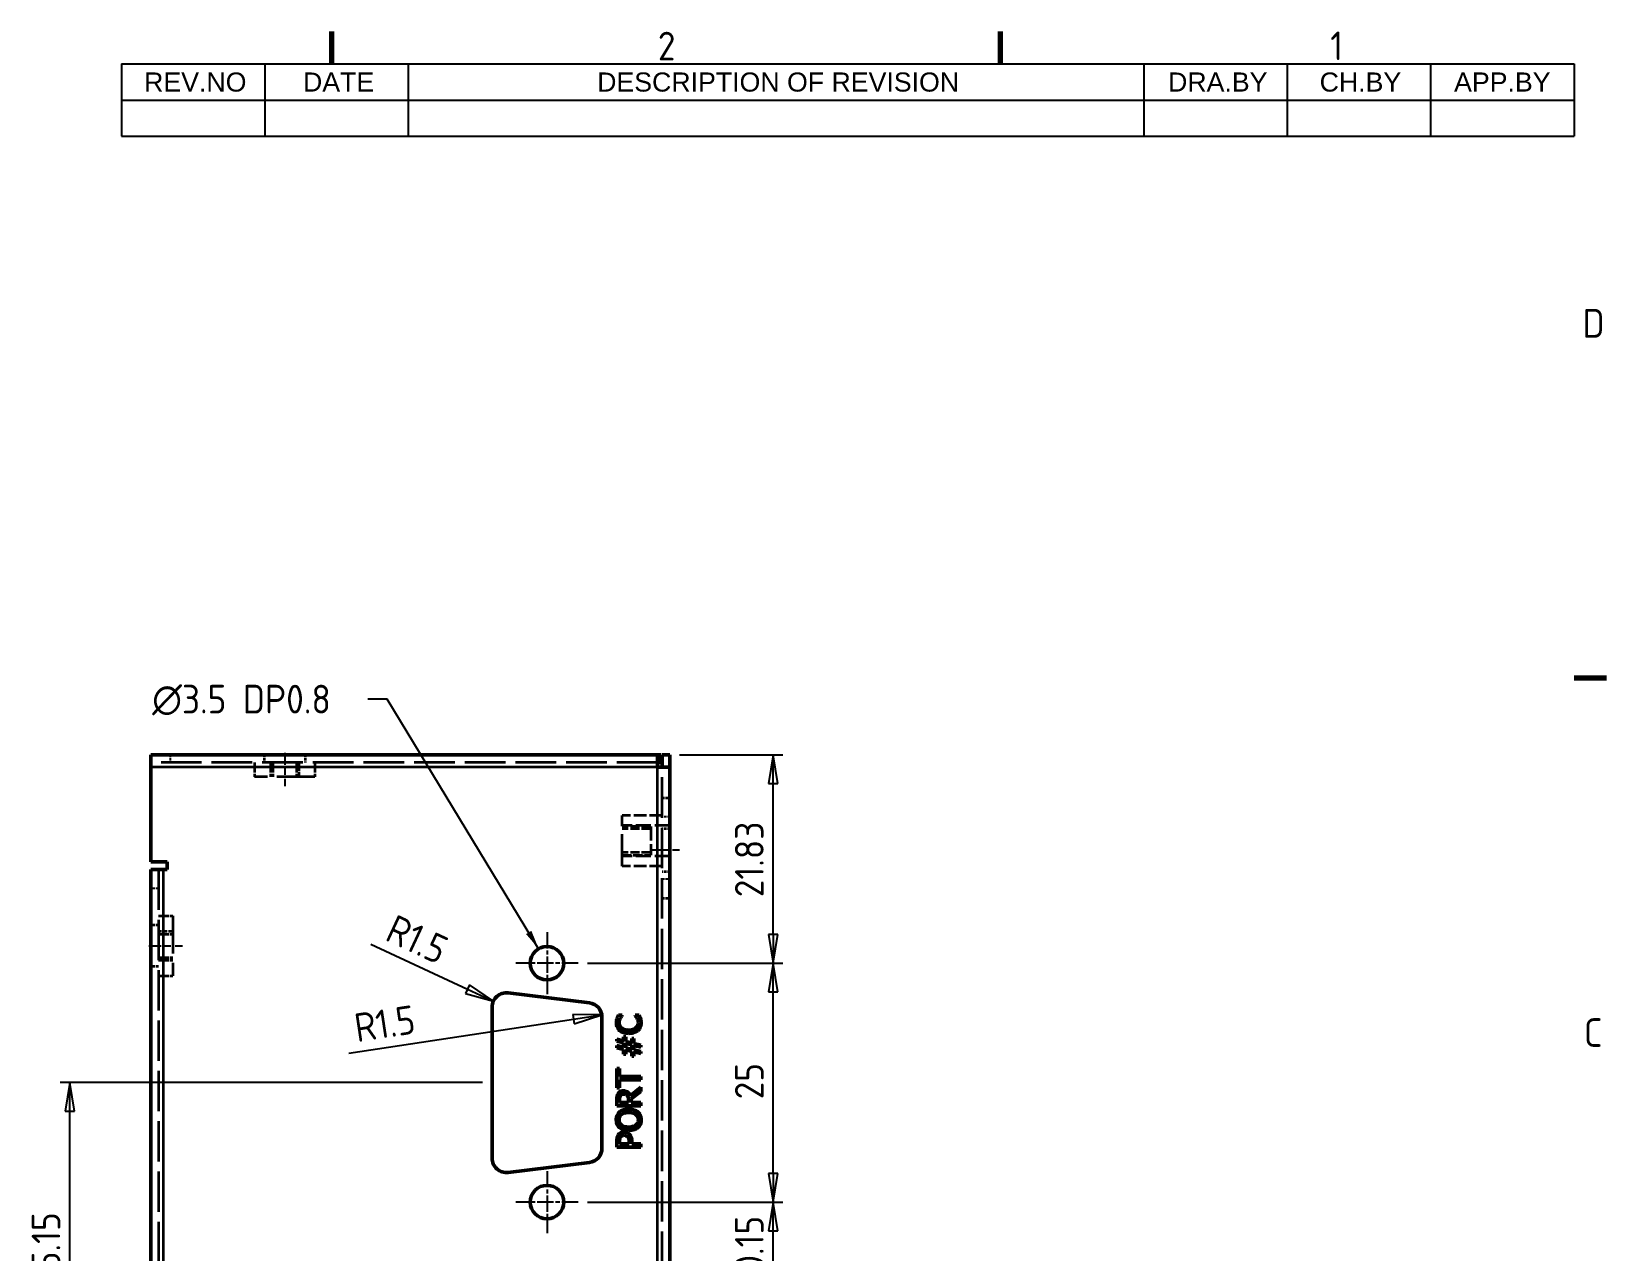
# Model space of a CAD drawing. Header units: millimetres. Extents: x 0 to 420, y 0 to 297.
# Drawn here: x 248.6 to 413.4, y 162.8 to 290.4 of the extents above; entities that cross this region are included whole.
import ezdxf

# ---------------------------------------------------------------- set-up
doc = ezdxf.new("R2010")
doc.units = ezdxf.units.MM
doc.linetypes.add('CHAIN', pattern=[0.3543, 0.2362, -0.0295, 0.0591, -0.0295])
doc.linetypes.add('DASHED', pattern=[0.2067, 0.1654, -0.0413])
doc.layers.get('0').update_dxf_attribs({"lineweight": 25})
for name, color, linetype, lineweight in [('가려진 것(ISO)', 5, 'DASHED', 35), ('가려진 좁은 것(ISO)', 5, 'DASHED', 25), ('가시적인 것(ISO)', 7, 'Continuous', 50), ('가시적인 좁은 것(ISO)', 1, 'Continuous', 35), ('경계(ISO)', 7, 'Continuous', 70), ('기호(ISO)', 7, 'Continuous', 25), ('중심 표식(ISO)', 1, 'Continuous', 25), ('중심선(ISO)', 1, 'Continuous', 25), ('치수(ISO)', 7, 'Continuous', 25)]:
    doc.layers.add(name, color=color, linetype=linetype, lineweight=lineweight)
doc.styles.add('ISO ProportionalPSTEK', font='isocp.shx')
doc.styles.add('주 문자 (JIS)', font='arial.ttf')
doc.dimstyles.new('PSTEK', dxfattribs={"dimtxt": 3, "dimasz": 3, "dimexe": 1, "dimexo": 1, "dimgap": 1, "dimtad": 1, "dimrnd": 1e-08, "dimdsep": 46, "dimtxsty": 'ISO ProportionalPSTEK', "dimblk": 'Filled-1', "dimcen": 0.09, "dimdle": 10, "dimclrd": 3, "dimclre": 3, "dimclrt": 1, "dimadec": 1, "dimazin": 2, "dimtfac": 1, "dimtmove": 0, "dimatfit": 3, "dimfxl": 0, "dimtolj": 1, "dimlwd": -1, "dimlwe": -1, "dimarcsym": 0})
doc.dimstyles.new('PSTEK$7', dxfattribs={"dimtxt": 3, "dimasz": 2, "dimexe": 1, "dimexo": 1, "dimgap": 1, "dimtad": 1, "dimrnd": 1e-08, "dimdsep": 46, "dimtxsty": 'ISO ProportionalPSTEK', "dimblk": 'Filled-1', "dimcen": 0.09, "dimdle": 10, "dimclrd": 3, "dimclre": 3, "dimclrt": 1, "dimadec": 1, "dimazin": 2, "dimtfac": 1, "dimtmove": 0, "dimatfit": 3, "dimfxl": 0, "dimtolj": 1, "dimlwd": -1, "dimlwe": -1, "dimarcsym": 0})

# ---------------------------------------------------------------- blocks, each defined once
blk = doc.blocks.new('경계 Default Border')
at = {"layer": '경계(ISO)'}
for p, q in [((280, 287), (280, 290.4)), ((350, 287), (350, 290.4)), ((410, 222.75), (413.4, 222.75))]:
    blk.add_line(p, q, dxfattribs=at)
at = {"layer": '경계(ISO)', "color": 1, "char_height": 3, "attachment_point": 7, "style": 'ISO ProportionalPSTEK'}
for s, insert in [('2', (314.13, 287.37)), ('1', (384.49, 287.4)), ('D', (410.88, 258.35)), ('C', (411.04, 184.1))]:
    blk.add_mtext(s, dxfattribs=dict(at, insert=insert))
blk = doc.blocks.new('리비전 내역')
at = {"layer": '기호(ISO)'}
for p, q in [((258, 287), (410, 287)), ((258, 287), (258, 283.22)), ((273, 287), (273, 283.22)), ((288, 287), (288, 283.22)), ((365, 287), (365, 283.22)), ((380, 287), (380, 283.22)), ((395, 287), (395, 283.22)), ((410, 287), (410, 283.22)), ((258, 283.22), (410, 283.22)), ((258, 283.22), (258, 279.44)), ((273, 283.22), (273, 279.44)), ((288, 283.22), (288, 279.44)), ((365, 283.22), (365, 279.44)), ((380, 283.22), (380, 279.44)), ((395, 283.22), (395, 279.44)), ((410, 283.22), (410, 279.44)), ((258, 279.44), (410, 279.44))]:
    blk.add_line(p, q, dxfattribs=at)
at = {"layer": '기호(ISO)', "color": 7, "char_height": 2, "attachment_point": 7, "style": '주 문자 (JIS)'}
for s, insert in [('REV.NO', (260.37, 284.08)), ('DATE', (277, 284.11)), ('DESCRIPTION OF REVISION', (307.78, 284.08)), ('DRA.BY', (367.52, 284.11)), ('CH.BY', (383.38, 284.08)), ('APP.BY', (397.45, 284.11))]:
    blk.add_mtext(s, dxfattribs=dict(at, insert=insert))
blk = doc.blocks.new('Filled-1')
at = {"color": 0}
for p, q in [((0, 0), (-1, 0.167)), ((-1, 0.167), (-1, -0.167)), ((-1, 0), (0, 0)), ((-1, -0.167), (0, 0))]:
    blk.add_line(p, q, dxfattribs=at)
at = {"color": 0, "flags": 128}
blk.add_lwpolyline([(-1, -0.167), (0, 0)], dxfattribs=at)
at = {"color": 0}
blk.add_solid([(-1, -0.167), (0, 0), (-1, 0.167), (-1, -0.167)], dxfattribs=at)
blk = doc.blocks.new('*D23')
at = {"layer": 'Defpoints', "color": 0}
for p in [(315.38, 214.68), (326.2, 214.68), (305.78, 192.86)]:
    blk.add_point(p, dxfattribs=at)
at = {"layer": '치수(ISO)', "color": 3}
for p, q in [((316.38, 214.68), (327.2, 214.68)), ((326.2, 195.86), (326.2, 211.68)), ((306.78, 192.86), (327.2, 192.86))]:
    blk.add_line(p, q, dxfattribs=at)
at = {"layer": '치수(ISO)', "color": 3, "xscale": 3, "yscale": 3, "zscale": 3}
for p, rotation in [((326.2, 214.68), 90), ((326.2, 192.86), 270)]:
    blk.add_blockref('Filled-1', p, dxfattribs=dict(at, rotation=rotation))
at = {"layer": '치수(ISO)', "color": 1, "insert": (322.2, 199.77), "char_height": 3, "attachment_point": 1, "rotation": 90, "style": 'ISO ProportionalPSTEK'}
blk.add_mtext('\\A1;21.83', dxfattribs=at)
blk = doc.blocks.new('*D24')
at = {"layer": 'Defpoints', "color": 0}
for p in [(305.78, 192.86), (326.2, 192.86), (305.78, 167.86)]:
    blk.add_point(p, dxfattribs=at)
at = {"layer": '치수(ISO)', "color": 3}
for p, q in [((306.78, 192.86), (327.2, 192.86)), ((326.2, 170.86), (326.2, 189.86)), ((306.78, 167.86), (327.2, 167.86))]:
    blk.add_line(p, q, dxfattribs=at)
at = {"layer": '치수(ISO)', "color": 3, "xscale": 3, "yscale": 3, "zscale": 3}
for p, rotation in [((326.2, 192.86), 90), ((326.2, 167.86), 270)]:
    blk.add_blockref('Filled-1', p, dxfattribs=dict(at, rotation=rotation))
at = {"layer": '치수(ISO)', "color": 1, "insert": (322.2, 178.61), "char_height": 3, "attachment_point": 1, "rotation": 90, "style": 'ISO ProportionalPSTEK'}
blk.add_mtext('\\A1;25', dxfattribs=at)
blk = doc.blocks.new('*D25')
at = {"layer": 'Defpoints', "color": 0}
for p in [(305.78, 167.86), (326.2, 167.86), (305.78, 157.71)]:
    blk.add_point(p, dxfattribs=at)
at = {"layer": '치수(ISO)', "color": 3}
for p, q in [((306.78, 167.86), (327.2, 167.86)), ((326.2, 160.71), (326.2, 164.86)), ((306.78, 157.71), (327.2, 157.71))]:
    blk.add_line(p, q, dxfattribs=at)
at = {"layer": '치수(ISO)', "color": 3, "xscale": 3, "yscale": 3, "zscale": 3}
for p, rotation in [((326.2, 167.86), 90), ((326.2, 157.71), 270)]:
    blk.add_blockref('Filled-1', p, dxfattribs=dict(at, rotation=rotation))
at = {"layer": '치수(ISO)', "color": 1, "insert": (322.2, 159.12), "char_height": 3, "attachment_point": 1, "rotation": 90, "style": 'ISO ProportionalPSTEK'}
blk.add_mtext('\\A1;10.15', dxfattribs=at)
blk = doc.blocks.new('*D34')
at = {"layer": 'Defpoints', "color": 0}
for p in [(252.6, 180.36), (296.78, 180.36), (296.78, 145.21)]:
    blk.add_point(p, dxfattribs=at)
at = {"layer": '치수(ISO)', "color": 3}
for p, q in [((295.78, 180.36), (251.6, 180.36)), ((252.6, 148.21), (252.6, 177.36)), ((295.78, 145.21), (251.6, 145.21))]:
    blk.add_line(p, q, dxfattribs=at)
at = {"layer": '치수(ISO)', "color": 3, "xscale": 3, "yscale": 3, "zscale": 3}
for p, rotation in [((252.6, 180.36), 90), ((252.6, 145.21), 270)]:
    blk.add_blockref('Filled-1', p, dxfattribs=dict(at, rotation=rotation))
at = {"layer": '치수(ISO)', "color": 1, "insert": (248.6, 158.82), "char_height": 3, "attachment_point": 1, "rotation": 90, "style": 'ISO ProportionalPSTEK'}
blk.add_mtext('\\A1;35.15', dxfattribs=at)
blk = doc.blocks.new('*D49')
at = {"layer": 'Defpoints', "color": 0}
for p in [(296.92, 188.89), (298.28, 188.26)]:
    blk.add_point(p, dxfattribs=at)
at = {"layer": '치수(ISO)', "color": 3}
blk.add_line((284.11, 194.84), (294.2, 190.16), dxfattribs=at)
at = {"layer": '치수(ISO)', "color": 3, "xscale": 3, "yscale": 3, "zscale": 3, "rotation": 335.0925410878604}
blk.add_blockref('Filled-1', (296.92, 188.89), dxfattribs=at)
at = {"layer": '치수(ISO)', "color": 1, "insert": (286.7, 198.05), "char_height": 3, "attachment_point": 1, "rotation": 335.0925, "style": 'ISO ProportionalPSTEK'}
blk.add_mtext('\\A1;R1.5', dxfattribs=at)
blk = doc.blocks.new('*D50')
at = {"layer": 'Defpoints', "color": 0}
for p in [(306.78, 187.23), (308.26, 187.45)]:
    blk.add_point(p, dxfattribs=at)
at = {"layer": '치수(ISO)', "color": 3}
blk.add_line((281.81, 183.44), (305.3, 187), dxfattribs=at)
at = {"layer": '치수(ISO)', "color": 3, "xscale": 3, "yscale": 3, "zscale": 3, "rotation": 8.617661553146458}
blk.add_blockref('Filled-1', (308.26, 187.45), dxfattribs=at)
at = {"layer": '치수(ISO)', "color": 1, "insert": (282.2, 187.55), "char_height": 3, "attachment_point": 1, "rotation": 8.6177, "style": 'ISO ProportionalPSTEK'}
blk.add_mtext('\\A1;R1.5', dxfattribs=at)

msp = doc.modelspace()

# ---------------------------------------------------------------- linework, layer by layer
at = {"layer": '가려진 것(ISO)', "ltscale": 1.523657}
for p, q in [((272.931, 214.681), (272.931, 213.881)), ((277.231, 214.681), (277.231, 213.881)), ((314.581, 210.181), (315.381, 210.181)), ((315.381, 206.931), (314.581, 206.931)), ((315.381, 202.431), (314.581, 202.431)), ((314.581, 199.681), (315.381, 199.681)), ((261.881, 196.831), (261.081, 196.831)), ((261.881, 192.531), (261.081, 192.531))]:
    msp.add_line(p, q, dxfattribs=at)
at = {"layer": '가려진 것(ISO)', "ltscale": 25.641026}
msp.add_line((314.081, 213.881), (261.081, 213.881), dxfattribs=at)
at = {"layer": '가려진 것(ISO)', "ltscale": 2.856945}
for p, q in [((271.931, 213.881), (271.931, 212.381)), ((273.581, 213.881), (273.581, 212.381)), ((273.852, 213.881), (273.852, 212.381)), ((276.311, 213.881), (276.311, 212.381)), ((276.581, 212.381), (276.581, 213.881)), ((278.231, 213.881), (278.231, 212.381)), ((261.881, 197.831), (263.381, 197.831)), ((263.381, 196.181), (261.881, 196.181)), ((261.881, 195.911), (263.381, 195.911)), ((261.881, 193.452), (263.381, 193.452)), ((261.881, 193.181), (263.381, 193.181)), ((261.881, 191.531), (263.381, 191.531))]:
    msp.add_line(p, q, dxfattribs=at)
at = {"layer": '가려진 것(ISO)', "ltscale": 25.566595}
msp.add_line((314.581, 75.981), (314.581, 213.381), dxfattribs=at)
at = {"layer": '가려진 것(ISO)', "ltscale": 23.938116}
for p, q in [((278.231, 212.381), (271.931, 212.381)), ((263.381, 197.831), (263.381, 191.531))]:
    msp.add_line(p, q, dxfattribs=at)
at = {"layer": '가려진 것(ISO)', "ltscale": 20.138414}
msp.add_line((310.381, 203.031), (310.381, 208.331), dxfattribs=at)
at = {"layer": '가려진 것(ISO)', "ltscale": 7.999626}
for p, q in [((314.581, 208.331), (310.381, 208.331)), ((314.581, 203.031), (310.381, 203.031))]:
    msp.add_line(p, q, dxfattribs=at)
at = {"layer": '가려진 것(ISO)', "ltscale": 9.523383}
for p, q in [((315.381, 207.281), (310.381, 207.281)), ((315.381, 204.081), (310.381, 204.081))]:
    msp.add_line(p, q, dxfattribs=at)
at = {"layer": '가려진 것(ISO)', "ltscale": 5.71399}
for p, q in [((313.381, 207.181), (310.381, 207.181)), ((313.381, 206.911), (310.381, 206.911)), ((313.381, 204.452), (310.381, 204.452)), ((310.381, 204.181), (313.381, 204.181))]:
    msp.add_line(p, q, dxfattribs=at)
at = {"layer": '가려진 것(ISO)', "ltscale": 8.975572}
msp.add_line((313.381, 207.181), (313.381, 204.181), dxfattribs=at)
at = {"layer": '가려진 것(ISO)', "ltscale": 25.509083}
msp.add_line((261.881, 202.681), (261.881, 86.681), dxfattribs=at)
at = {"layer": '가려진 좁은 것(ISO)', "ltscale": 1.523657}
for p, q in [((263.081, 214.681), (263.081, 213.881)), ((315.381, 208.181), (314.581, 208.181)), ((314.581, 201.681), (315.381, 201.681)), ((261.881, 200.681), (261.081, 200.681))]:
    msp.add_line(p, q, dxfattribs=at)
at = {"layer": '가시적인 것(ISO)'}
for p, q in [((261.081, 214.681), (314.081, 214.681)), ((261.081, 214.681), (261.081, 213.381)), ((314.481, 214.681), (314.081, 214.681)), ((314.081, 214.581), (314.081, 214.681)), ((314.081, 213.381), (314.081, 214.581)), ((314.481, 214.681), (314.481, 213.881)), ((314.581, 213.381), (314.581, 214.681)), ((314.581, 214.681), (315.381, 214.681)), ((315.381, 214.681), (315.381, 213.381)), ((261.081, 203.481), (261.081, 213.381)), ((314.481, 213.881), (314.081, 213.881)), ((314.081, 213.381), (315.381, 213.381)), ((315.381, 213.381), (315.381, 75.981)), ((261.081, 203.481), (262.781, 203.481)), ((262.781, 203.481), (262.781, 202.681)), ((261.081, 86.681), (261.081, 202.681)), ((262.381, 202.681), (261.081, 202.681)), ((262.781, 202.681), (262.381, 202.681)), ((298.462, 189.752), (306.962, 188.717)), ((296.781, 172.45), (296.781, 188.263)), ((308.281, 187.228), (308.281, 173.485)), ((310.401, 187.41), (310, 187.41)), ((310.401, 187.384), (310.401, 187.41)), ((312.164, 187.41), (311.767, 187.41)), ((311.767, 187.41), (311.767, 187.386)), ((310.543, 184.732), (309.834, 184.908)), ((309.834, 184.908), (309.834, 184.691)), ((309.834, 184.691), (310.543, 184.515)), ((310.77, 185.165), (310.543, 185.165)), ((310.543, 185.165), (310.543, 184.732)), ((310.77, 184.673), (310.77, 185.165)), ((311.4, 184.521), (310.77, 184.673)), ((311.627, 184.969), (311.4, 184.969)), ((311.4, 184.969), (311.4, 184.521)), ((311.627, 184.462), (311.627, 184.969)), ((310.543, 184.057), (309.834, 184.234)), ((309.834, 184.234), (309.834, 184.017)), ((309.834, 184.017), (310.543, 183.841)), ((310.543, 184.515), (310.543, 184.057)), ((310.543, 183.841), (310.543, 183.334)), ((310.543, 183.334), (310.77, 183.334)), ((310.766, 184.462), (311.404, 184.306)), ((310.766, 183.999), (310.766, 184.462)), ((311.404, 183.843), (310.766, 183.999)), ((310.77, 183.334), (310.77, 183.782)), ((310.77, 183.782), (311.4, 183.63)), ((311.4, 183.63), (311.4, 183.138)), ((311.4, 183.138), (311.627, 183.138)), ((311.404, 184.306), (311.404, 183.843)), ((312.334, 184.286), (311.627, 184.462)), ((311.627, 183.788), (311.627, 184.246)), ((311.627, 184.246), (312.334, 184.069)), ((312.334, 183.612), (311.627, 183.788)), ((311.627, 183.138), (311.627, 183.571)), ((311.627, 183.571), (312.334, 183.395)), ((312.334, 184.069), (312.334, 184.286)), ((312.334, 183.395), (312.334, 183.612)), ((310.13, 181.827), (309.834, 181.827)), ((309.834, 181.827), (309.834, 179.817)), ((310.13, 180.988), (310.13, 181.827)), ((309.834, 179.817), (310.13, 179.817)), ((312.334, 180.988), (310.13, 180.988)), ((310.13, 179.817), (310.13, 180.656)), ((310.13, 180.656), (312.334, 180.656)), ((312.334, 179.874), (311.246, 178.984)), ((312.334, 180.656), (312.334, 180.988)), ((312.334, 179.442), (312.334, 179.874)), ((309.834, 178.583), (309.834, 177.939)), ((310.122, 178.271), (310.122, 178.601)), ((311.062, 178.271), (310.122, 178.271)), ((311.062, 178.563), (311.062, 178.271)), ((311.339, 178.652), (312.334, 179.442)), ((311.339, 178.271), (311.339, 178.652)), ((312.334, 178.271), (311.339, 178.271)), ((312.334, 177.939), (312.334, 178.271)), ((309.834, 177.939), (312.334, 177.939)), ((309.834, 174.238), (309.834, 173.61)), ((309.834, 173.61), (312.334, 173.61)), ((310.122, 173.942), (310.122, 174.217)), ((311.118, 173.942), (310.122, 173.942)), ((311.118, 174.169), (311.118, 173.942)), ((311.402, 173.942), (311.402, 174.223)), ((312.334, 173.942), (311.402, 173.942)), ((312.334, 173.61), (312.334, 173.942)), ((306.962, 171.996), (298.462, 170.961))]:
    msp.add_line(p, q, dxfattribs=at)
for centre in [(302.531, 192.856), (302.531, 167.856)]:
    msp.add_circle(centre, 1.75, dxfattribs=at)
for centre, start, end in [((298.281, 188.263), 83.05902, 180), ((306.781, 187.228), 0, 83.05902), ((306.781, 173.485), 276.94098, 0), ((298.281, 172.45), 180, 276.94098)]:
    msp.add_arc(centre, 1.5, start, end, dxfattribs=at)
for points, knots in [([(309.854, 187.078), (309.834, 187.012), (309.819, 186.943), (309.802, 186.839), (309.789, 186.758), (309.789, 186.638)], [-0.10644016, -0.10644016, -0.10644016, -0.10644016, -0.03597683, -0.03597683, 0, 0, 0, 0]), ([(309.789, 186.638), (309.789, 186.55), (309.797, 186.462), (309.833, 186.295), (309.859, 186.218), (309.953, 186.021), (310.033, 185.916), (310.134, 185.826)], [-0.091866127, -0.091866127, -0.091866127, -0.091866127, -0.065379175, -0.065379175, -0.040508848, -0.040508848, 0, 0, 0, 0]), ([(310, 187.41), (309.971, 187.355), (309.943, 187.3), (309.905, 187.214), (309.879, 187.154), (309.854, 187.078)], [-0.070656955, -0.070656955, -0.070656955, -0.070656955, -0.023901079, -0.023901079, 0, 0, 0, 0]), ([(310.073, 186.636), (310.073, 186.723), (310.082, 186.812), (310.118, 186.935), (310.143, 187.013), (310.192, 187.102)], [-0.093848783, -0.093848783, -0.093848783, -0.093848783, -0.030590607, -0.030590607, 0, 0, 0, 0]), ([(310.33, 186.083), (310.286, 186.121), (310.246, 186.163), (310.178, 186.256), (310.15, 186.305), (310.091, 186.447), (310.073, 186.54), (310.073, 186.636)], [-0.06326819, -0.06326819, -0.06326819, -0.06326819, -0.045950523, -0.045950523, -0.028987361, -0.028987361, 0, 0, 0, 0]), ([(310.192, 187.102), (310.224, 187.16), (310.262, 187.219), (310.336, 187.309), (310.368, 187.347), (310.401, 187.384)], [-0.03484836, -0.03484836, -0.03484836, -0.03484836, -0.014942536, -0.014942536, 0, 0, 0, 0]), ([(311.767, 187.386), (311.798, 187.355), (311.832, 187.314), (311.875, 187.26), (311.916, 187.21), (311.967, 187.12)], [-0.086210314, -0.086210314, -0.086210314, -0.086210314, -0.030933351, -0.030933351, 0, 0, 0, 0]), ([(312.091, 186.636), (312.091, 186.579), (312.085, 186.522), (312.056, 186.401), (312.034, 186.347), (311.971, 186.223), (311.913, 186.152), (311.842, 186.091)], [-0.053133119, -0.053133119, -0.053133119, -0.053133119, -0.041594812, -0.041594812, -0.028095045, -0.028095045, 0, 0, 0, 0]), ([(311.967, 187.12), (312.005, 187.052), (312.034, 186.978), (312.066, 186.865), (312.091, 186.775), (312.091, 186.636)], [-0.12417856, -0.12417856, -0.12417856, -0.12417856, -0.04147957, -0.04147957, 0, 0, 0, 0]), ([(312.05, 185.828), (312.104, 185.877), (312.152, 185.932), (312.235, 186.052), (312.269, 186.116), (312.338, 186.288), (312.378, 186.435), (312.378, 186.632)], [-0.13598154, -0.13598154, -0.13598154, -0.13598154, -0.09757317, -0.09757317, -0.05923896, -0.05923896, 0, 0, 0, 0]), ([(312.305, 187.078), (312.287, 187.137), (312.265, 187.199), (312.212, 187.306), (312.188, 187.358), (312.164, 187.41)], [-0.035724729, -0.035724729, -0.035724729, -0.035724729, -0.017263567, -0.017263567, 0, 0, 0, 0]), ([(312.378, 186.632), (312.378, 186.716), (312.374, 186.804), (312.347, 186.944), (312.328, 187.012), (312.305, 187.078)], [-0.042805547, -0.042805547, -0.042805547, -0.042805547, -0.020984782, -0.020984782, 0, 0, 0, 0]), ([(310.134, 185.826), (310.252, 185.721), (310.389, 185.645), (310.63, 185.563), (310.802, 185.514), (311.086, 185.514)], [-0.22548632, -0.22548632, -0.22548632, -0.22548632, -0.08501629, -0.08501629, 0, 0, 0, 0]), ([(311.086, 185.86), (310.937, 185.86), (310.76, 185.877), (310.494, 185.975), (310.406, 186.021), (310.33, 186.083)], [-0.084953723, -0.084953723, -0.084953723, -0.084953723, -0.029529364, -0.029529364, 0, 0, 0, 0]), ([(311.842, 186.091), (311.75, 186.014), (311.642, 185.96), (311.463, 185.9), (311.325, 185.86), (311.086, 185.86)], [-0.19713293, -0.19713293, -0.19713293, -0.19713293, -0.07180948, -0.07180948, 0, 0, 0, 0]), ([(311.086, 185.514), (311.355, 185.514), (311.562, 185.558), (311.848, 185.676), (311.957, 185.741), (312.05, 185.828)], [-0.092748199, -0.092748199, -0.092748199, -0.092748199, -0.038222703, -0.038222703, 0, 0, 0, 0]), ([(309.966, 179.219), (309.938, 179.177), (309.914, 179.132), (309.878, 179.039), (309.865, 178.991), (309.838, 178.824), (309.834, 178.703), (309.834, 178.583)], [-0.066047158, -0.066047158, -0.066047158, -0.066047158, -0.050796343, -0.050796343, -0.036035686, -0.036035686, 0, 0, 0, 0]), ([(310.513, 179.503), (310.443, 179.503), (310.372, 179.496), (310.256, 179.464), (310.201, 179.442), (310.069, 179.351), (310.012, 179.291), (309.966, 179.219)], [-0.079299078, -0.079299078, -0.079299078, -0.079299078, -0.047901546, -0.047901546, -0.025528413, -0.025528413, 0, 0, 0, 0]), ([(310.122, 178.601), (310.122, 178.657), (310.124, 178.761), (310.156, 178.901), (310.176, 178.952), (310.207, 178.999)], [-0.04317647, -0.04317647, -0.04317647, -0.04317647, -0.016594978, -0.016594978, 0, 0, 0, 0]), ([(310.207, 178.999), (310.226, 179.027), (310.248, 179.052), (310.304, 179.098), (310.334, 179.114), (310.416, 179.147), (310.477, 179.157), (310.539, 179.157)], [-0.03347762, -0.03347762, -0.03347762, -0.03347762, -0.02653584, -0.02653584, -0.018518841, -0.018518841, 0, 0, 0, 0]), ([(311.246, 178.984), (311.223, 179.046), (311.194, 179.105), (311.125, 179.213), (311.086, 179.261), (310.951, 179.39), (310.867, 179.429), (310.725, 179.487), (310.619, 179.503), (310.513, 179.503)], [-0.060700899, -0.060700899, -0.060700899, -0.060700899, -0.053186568, -0.053186568, -0.046039245, -0.046039245, -0.0319625, -0.0319625, 0, 0, 0, 0]), ([(310.539, 179.157), (310.586, 179.157), (310.633, 179.153), (310.726, 179.136), (310.765, 179.124), (310.849, 179.087), (310.894, 179.055), (310.932, 179.015)], [-0.038425253, -0.038425253, -0.038425253, -0.038425253, -0.027607142, -0.027607142, -0.016724177, -0.016724177, 0, 0, 0, 0]), ([(310.932, 179.015), (310.958, 178.989), (310.98, 178.959), (311.023, 178.88), (311.032, 178.838), (311.055, 178.737), (311.062, 178.649), (311.062, 178.563)], [-0.034679706, -0.034679706, -0.034679706, -0.034679706, -0.031018507, -0.031018507, -0.025754631, -0.025754631, 0, 0, 0, 0]), ([(310.119, 177.274), (310.064, 177.226), (310.015, 177.171), (309.92, 177.036), (309.885, 176.965), (309.805, 176.772), (309.781, 176.621), (309.781, 176.468)], [-0.076309318, -0.076309318, -0.076309318, -0.076309318, -0.062688339, -0.062688339, -0.045898513, -0.045898513, 0, 0, 0, 0]), ([(309.781, 176.468), (309.781, 176.378), (309.789, 176.289), (309.826, 176.119), (309.853, 176.04), (309.946, 175.849), (310.023, 175.749), (310.119, 175.664)], [-0.090462862, -0.090462862, -0.090462862, -0.090462862, -0.063719275, -0.063719275, -0.038575218, -0.038575218, 0, 0, 0, 0]), ([(310.069, 176.47), (310.069, 176.535), (310.076, 176.6), (310.106, 176.723), (310.128, 176.78), (310.202, 176.908), (310.259, 176.971), (310.328, 177.023)], [-0.063899843, -0.063899843, -0.063899843, -0.063899843, -0.044304668, -0.044304668, -0.025972654, -0.025972654, 0, 0, 0, 0]), ([(310.328, 175.915), (310.282, 175.951), (310.24, 175.991), (310.163, 176.089), (310.138, 176.138), (310.083, 176.27), (310.069, 176.37), (310.069, 176.47)], [-0.05432599, -0.05432599, -0.05432599, -0.05432599, -0.042925482, -0.042925482, -0.029959036, -0.029959036, 0, 0, 0, 0]), ([(311.084, 177.574), (310.801, 177.574), (310.606, 177.526), (310.341, 177.426), (310.222, 177.362), (310.119, 177.274)], [-0.08490327, -0.08490327, -0.08490327, -0.08490327, -0.040449791, -0.040449791, 0, 0, 0, 0]), ([(310.328, 177.023), (310.442, 177.112), (310.572, 177.154), (310.786, 177.214), (310.937, 177.228), (311.084, 177.228)], [-0.066613525, -0.066613525, -0.066613525, -0.066613525, -0.043916936, -0.043916936, 0, 0, 0, 0]), ([(312.046, 177.274), (311.989, 177.324), (311.927, 177.367), (311.788, 177.442), (311.712, 177.473), (311.505, 177.538), (311.326, 177.574), (311.084, 177.574)], [-0.15715898, -0.15715898, -0.15715898, -0.15715898, -0.11648072, -0.11648072, -0.07259064, -0.07259064, 0, 0, 0, 0]), ([(311.084, 177.228), (311.191, 177.228), (311.301, 177.221), (311.497, 177.185), (311.586, 177.16), (311.79, 177.069), (311.864, 177.005), (311.969, 176.898), (312.015, 176.829), (312.084, 176.662), (312.099, 176.567), (312.099, 176.47)], [-0.10371759, -0.10371759, -0.10371759, -0.10371759, -0.08765707, -0.08765707, -0.07393864, -0.07393864, -0.05424562, -0.05424562, -0.0290174, -0.0290174, 0, 0, 0, 0]), ([(312.099, 176.47), (312.099, 176.415), (312.094, 176.36), (312.072, 176.256), (312.056, 176.207), (311.997, 176.08), (311.944, 176.011), (311.79, 175.871), (311.692, 175.821), (311.436, 175.729), (311.255, 175.71), (311.084, 175.71)], [-0.13083367, -0.13083367, -0.13083367, -0.13083367, -0.11694124, -0.11694124, -0.1038735, -0.1038735, -0.08149502, -0.08149502, -0.05138721, -0.05138721, 0, 0, 0, 0]), ([(312.387, 176.468), (312.387, 176.557), (312.378, 176.646), (312.342, 176.815), (312.316, 176.896), (312.222, 177.088), (312.143, 177.189), (312.046, 177.274)], [-0.090981217, -0.090981217, -0.090981217, -0.090981217, -0.064063317, -0.064063317, -0.038902543, -0.038902543, 0, 0, 0, 0]), ([(312.046, 175.662), (312.102, 175.711), (312.152, 175.766), (312.237, 175.884), (312.273, 175.947), (312.362, 176.161), (312.387, 176.314), (312.387, 176.468)], [-0.093483521, -0.093483521, -0.093483521, -0.093483521, -0.069413757, -0.069413757, -0.046375193, -0.046375193, 0, 0, 0, 0]), ([(309.99, 174.892), (309.932, 174.809), (309.893, 174.715), (309.851, 174.535), (309.834, 174.416), (309.834, 174.238)], [-0.11825267, -0.11825267, -0.11825267, -0.11825267, -0.05352903, -0.05352903, 0, 0, 0, 0]), ([(310.587, 175.19), (310.512, 175.19), (310.436, 175.182), (310.314, 175.149), (310.252, 175.127), (310.105, 175.031), (310.041, 174.968), (309.99, 174.892)], [-0.089403704, -0.089403704, -0.089403704, -0.089403704, -0.052450243, -0.052450243, -0.027498966, -0.027498966, 0, 0, 0, 0]), ([(310.119, 175.664), (310.241, 175.563), (310.381, 175.491), (310.623, 175.412), (310.8, 175.364), (311.084, 175.364)], [-0.22322496, -0.22322496, -0.22322496, -0.22322496, -0.08514492, -0.08514492, 0, 0, 0, 0]), ([(310.217, 174.663), (310.238, 174.695), (310.264, 174.724), (310.323, 174.773), (310.356, 174.792), (310.456, 174.834), (310.527, 174.843), (310.598, 174.843)], [-0.044305434, -0.044305434, -0.044305434, -0.044305434, -0.032621305, -0.032621305, -0.021087521, -0.021087521, 0, 0, 0, 0]), ([(311.084, 175.71), (310.953, 175.71), (310.764, 175.722), (310.491, 175.814), (310.404, 175.856), (310.328, 175.915)], [-0.086560482, -0.086560482, -0.086560482, -0.086560482, -0.028747318, -0.028747318, 0, 0, 0, 0]), ([(311.143, 174.971), (311.109, 175.006), (311.071, 175.036), (310.988, 175.091), (310.943, 175.113), (310.821, 175.161), (310.719, 175.19), (310.587, 175.19)], [-0.088475556, -0.088475556, -0.088475556, -0.088475556, -0.064427894, -0.064427894, -0.039404104, -0.039404104, 0, 0, 0, 0]), ([(310.598, 174.843), (310.7, 174.843), (310.769, 174.825), (310.874, 174.782), (310.924, 174.746), (310.968, 174.702)], [-0.034152254, -0.034152254, -0.034152254, -0.034152254, -0.018692886, -0.018692886, 0, 0, 0, 0]), ([(311.084, 175.364), (311.297, 175.364), (311.512, 175.392), (311.833, 175.513), (311.947, 175.576), (312.046, 175.662)], [-0.10313398, -0.10313398, -0.10313398, -0.10313398, -0.03920418, -0.03920418, 0, 0, 0, 0]), ([(311.402, 174.223), (311.402, 174.476), (311.358, 174.614), (311.284, 174.795), (311.223, 174.89), (311.143, 174.971)], [-0.058873259, -0.058873259, -0.058873259, -0.058873259, -0.034276253, -0.034276253, 0, 0, 0, 0]), ([(310.122, 174.217), (310.122, 174.289), (310.125, 174.404), (310.161, 174.557), (310.183, 174.613), (310.217, 174.663)], [-0.047199689, -0.047199689, -0.047199689, -0.047199689, -0.01815171, -0.01815171, 0, 0, 0, 0]), ([(310.968, 174.702), (310.997, 174.674), (311.021, 174.644), (311.067, 174.563), (311.08, 174.519), (311.111, 174.401), (311.118, 174.283), (311.118, 174.169)], [-0.048499053, -0.048499053, -0.048499053, -0.048499053, -0.042467849, -0.042467849, -0.034159136, -0.034159136, 0, 0, 0, 0])]:
    msp.add_open_spline(points, degree=3, knots=knots, dxfattribs=at)
at = {"layer": '가시적인 좁은 것(ISO)'}
for p, q in [((314.081, 213.381), (261.081, 213.381)), ((314.081, 75.981), (314.081, 213.381)), ((262.381, 202.681), (262.381, 86.681))]:
    msp.add_line(p, q, dxfattribs=at)
at = {"layer": '중심 표식(ISO)', "linetype": 'CHAIN', "ltscale": 7.222748}
for p, q in [((302.531, 196.106), (302.531, 189.606)), ((305.781, 192.856), (299.281, 192.856)), ((302.531, 171.106), (302.531, 164.606)), ((305.781, 167.856), (299.281, 167.856))]:
    msp.add_line(p, q, dxfattribs=at)
at = {"layer": '중심선(ISO)', "linetype": 'CHAIN', "ltscale": 3.889126}
for p, q in [((275.081, 214.881), (275.081, 211.381)), ((260.881, 194.681), (264.381, 194.681))]:
    msp.add_line(p, q, dxfattribs=at)
at = {"layer": '중심선(ISO)', "linetype": 'CHAIN', "ltscale": 3.111281}
msp.add_line((316.381, 204.681), (313.581, 204.681), dxfattribs=at)

# ---------------------------------------------------------------- block references
msp.add_blockref('경계 Default Border', (0, 0))
at = {"layer": '기호(ISO)'}
msp.add_blockref('리비전 내역', (0, 0), dxfattribs=at)

# ---------------------------------------------------------------- texts
at = {"layer": '기호(ISO)', "color": 1, "insert": (261.219, 222.006), "char_height": 3, "width": 21.5792, "attachment_point": 1, "line_spacing_factor": 0.525, "style": 'ISO ProportionalPSTEK'}
msp.add_mtext('{\\fAIGDT|b0|i0;\\H3.0000;n\\fisocp|b0|i0;\\H3.0000;3.5 DP0.8}', dxfattribs=at)

# ---------------------------------------------------------------- dimensions: what is measured, and where the dimension line sits
at = {"layer": '치수(ISO)', "color": 3}
for base, p1, p2, override, picture, middle in [((326.202345143, 214.681304743), (305.781163511, 192.856304743), (315.381163511, 214.681304743), {"dimdec": 2, "dimblk1": 'Filled-1', "dimsah": 1, "dimtp": 0, "dimtm": 0, "dimtdec": 2, "dimtofl": 0, "dimatfit": 1}, '*D23', (326.202345143, 203.768804743)), ((326.202, 192.856), (305.781, 167.856), (305.781, 192.856), {"dimdec": 2, "dimblk1": 'Filled-1', "dimblk2": 'Filled-1', "dimsah": 1, "dimtp": 0, "dimtm": 0, "dimtdec": 2, "dimtofl": 0, "dimatfit": 1}, '*D24', (326.202, 180.356)), ((252.59695144, 180.356304743), (296.781163511, 145.211304743), (296.781163511, 180.356304743), {"dimdec": 2, "dimtp": 0, "dimtm": 0, "dimtdec": 2, "dimtofl": 0, "dimatfit": 1}, '*D34', (252.59695144, 162.783804743)), ((326.202345143, 167.856304743), (305.781163511, 157.711304743), (305.781163511, 167.856304743), {"dimdec": 2, "dimblk1": 'Filled-1', "dimblk2": 'Filled-1', "dimsah": 1, "dimtp": 0, "dimtm": 0, "dimtdec": 2, "dimtofl": 0, "dimatfit": 1}, '*D25', (326.202345143, 162.783804743))]:
    dim = msp.add_linear_dim(base=base, p1=p1, p2=p2, angle=90, dimstyle='PSTEK', override=override, dxfattribs=at)
    dim.commit()
    dim.dimension.update_dxf_attribs({"geometry": picture, "text_midpoint": middle, "dimtype": 160})
dim = msp.add_radius_dim(center=(298.281, 188.263), mpoint=(296.921, 188.894), dimstyle='PSTEK', override={"dimdec": 2, "dimcen": 0, "dimtp": 0, "dimtm": 0, "dimtdec": 2, "dimtofl": 0}, dxfattribs=at)
dim.commit()
dim.dimension.update_dxf_attribs({"geometry": '*D49', "text_midpoint": (288.847, 195.4)})
dim = msp.add_radius_dim(center=(306.781, 187.228), mpoint=(308.264, 187.453), dimstyle='PSTEK', override={"dimdec": 2, "dimcen": 0, "dimtp": 0, "dimtm": 0, "dimtdec": 2, "dimtofl": 0}, dxfattribs=at)
dim.commit()
dim.dimension.update_dxf_attribs({"geometry": '*D50', "text_midpoint": (285.831, 184.053), "dimtype": 164})

# ---------------------------------------------------------------- leaders
at = {"layer": '기호(ISO)', "color": 3, "annotation_type": 0, "has_hookline": 1, "hookline_direction": 1, "text_width": 20.775}
msp.add_leader([(301.656, 194.372), (285.798, 220.506), (283.798, 220.506)], dimstyle='PSTEK$7', override={"dimtad": 0}, dxfattribs=at)

doc.saveas('drawing.dxf')
